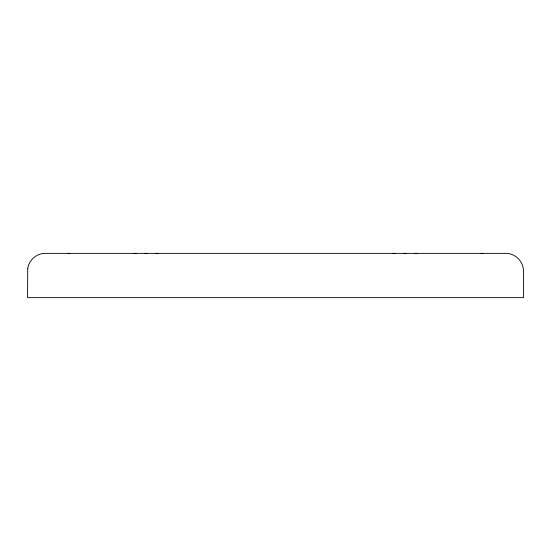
<?xml version="1.0" encoding="UTF-8"?>
<svg xmlns="http://www.w3.org/2000/svg" width="551" height="551" viewBox="0 0 551 551"><rect width="100%" height="100%" fill="white"/><g stroke="black" fill="none" stroke-linecap="round" stroke-linejoin="round"><path stroke-width="0.83" d="M144.576 253.543L147.096 253.364M392.526 253.543L395.046 253.364M481.078 253.543L483.599 253.364M414.8 253.543L417.341 253.364M403.904 253.364L406.424 253.543M155.954 253.364L158.474 253.543M133.659 253.364L136.2 253.543M67.401 253.364L69.922 253.543M27.729 268.551L27.55 297.636L523.45 297.636L523.45 271.071C523.643 261.608 515.206 253.171 505.742 253.364L45.258 253.364C36.703 253.24 28.824 260.065 27.729 268.551"/></g></svg>
